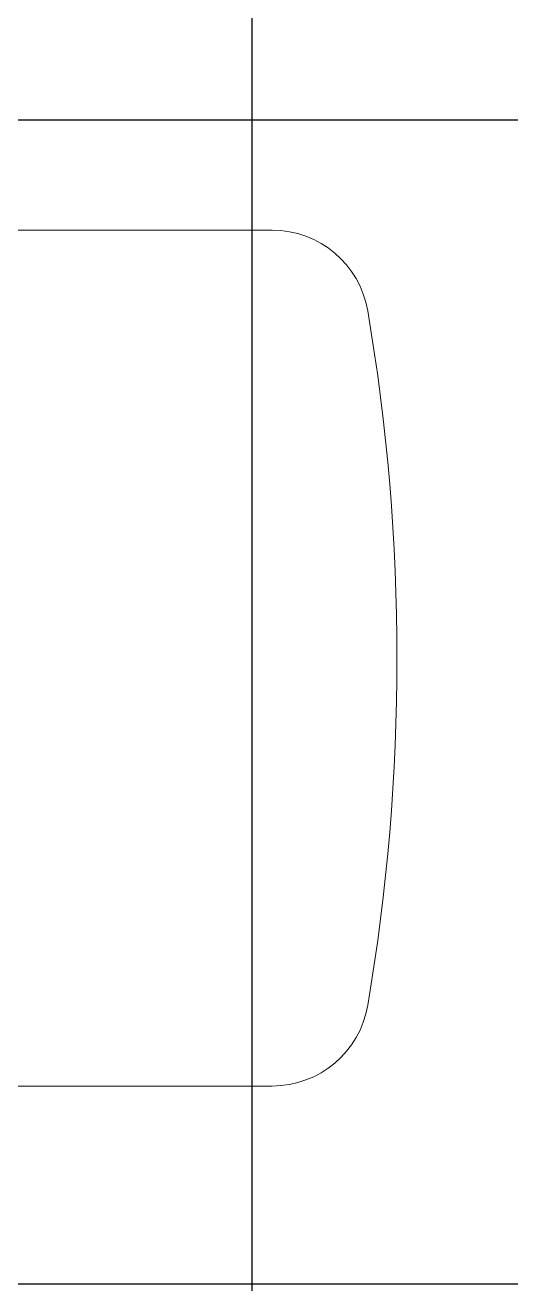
# Model space of a CAD drawing. Extents: x -12260 to 184725, y -29287 to 19916.
# Drawn here: x 15589 to 15839, y 390 to 1039 of the extents above; entities that cross this region are included whole.
import ezdxf

# ---------------------------------------------------------------- set-up
doc = ezdxf.new("R2010")
doc.units = 0
doc.header["$LTSCALE"] = 0.25
doc.linetypes.add('DASHDOT', pattern=[25.4, 12.7, -6.35, 0, -6.35])
doc.layers.add('01-First Floor-FUR$0$FALSE CEILING', color=251, linetype='Continuous')
doc.layers.add('01-First Floor-FUR$0$LOADING', color=253, linetype='Continuous', lineweight=5)
doc.layers.add('E-LITE-CLNG-CNDT', color=6, linetype='DASHDOT', lineweight=35)

# ---------------------------------------------------------------- blocks, each defined once
blk = doc.blocks.new('01-First Floor-FUR$0$GF21018-P')
at = {"color": 0}
for p, q in [((-0.2207, 0.47563), (-0.2207, 0.0675)), ((0.22049, 0.47563), (0.22049, 0.0675))]:
    blk.add_line(p, q, dxfattribs=at)
for centre, radius, start, end in [((-0.0001, -0.52948), 1.06948, 80.36712, 99.63288), ((-0.1707, 0.47563), 0.05, 99.63288, 180), ((0.17049, 0.47563), 0.05, 0, 80.36712)]:
    blk.add_arc(centre, radius, start, end, dxfattribs=at)
blk = doc.blocks.new('01-First Floor-FUR')
at = {"layer": '01-First Floor-FUR$0$FALSE CEILING', "linetype": 'Continuous'}
for p, q in [((15706, -298.58), (15706, 3190)), ((15106, 990), (19115.56, 990)), ((15106, 390), (19115.56, 390))]:
    blk.add_line(p, q, dxfattribs=at)
at = {"layer": '01-First Floor-FUR$0$LOADING', "extrusion": (-7.77426e-06, -2.24021e-05, 1), "xscale": -1000, "yscale": 1000, "zscale": 1000, "rotation": 270.0014107550521}
blk.add_blockref('01-First Floor-FUR$0$GF21018-P', (15240.62, 712.63, -0.26), dxfattribs=at)

msp = doc.modelspace()

# ---------------------------------------------------------------- block references
at = {"layer": 'E-LITE-CLNG-CNDT'}
msp.add_blockref('01-First Floor-FUR', (0, 0), dxfattribs=at)

doc.saveas('drawing.dxf')
